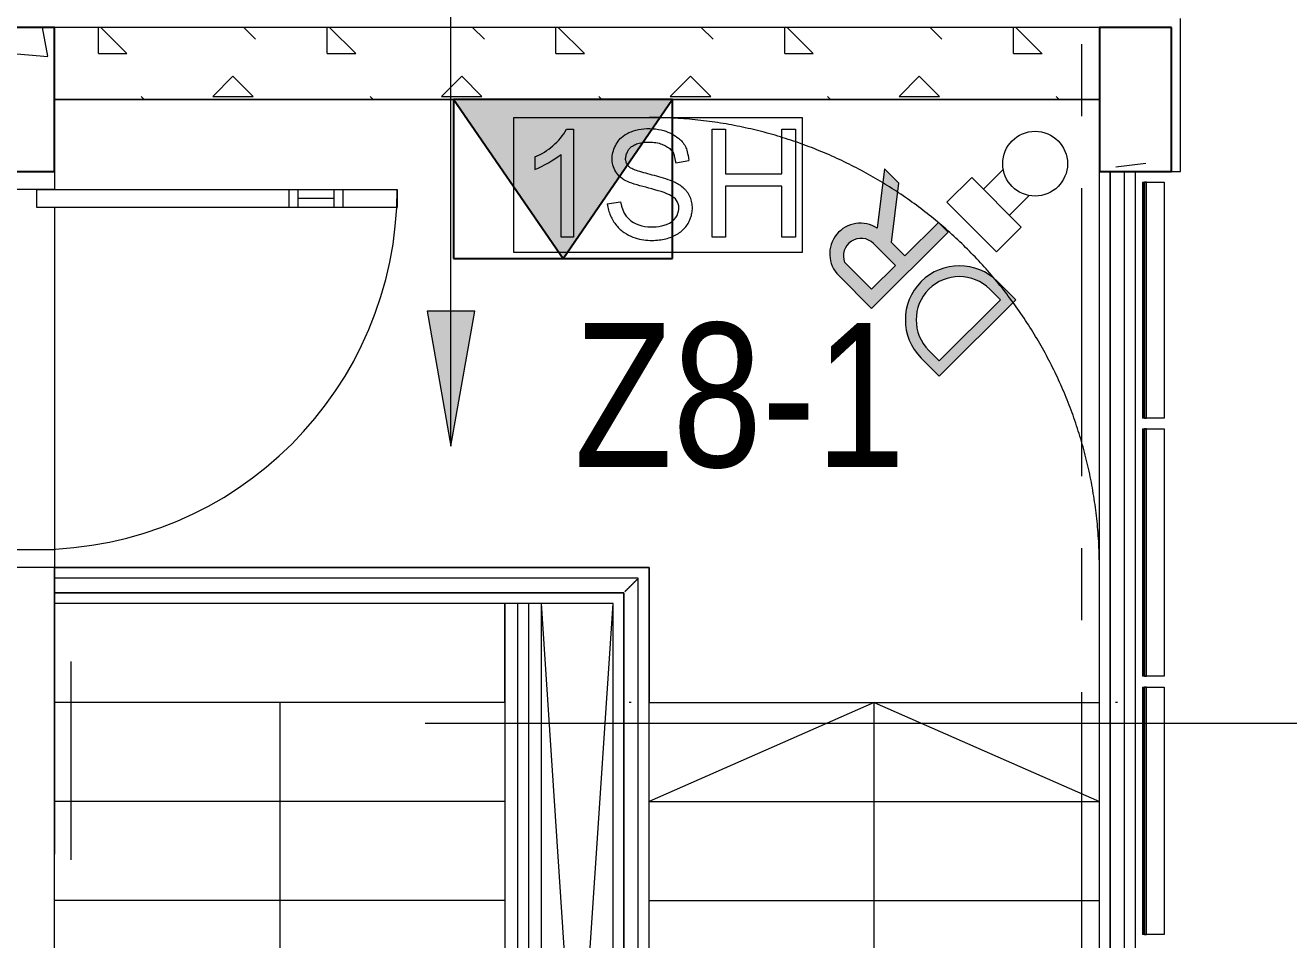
# Model space of a CAD drawing. Header units: millimetres. Extents: x 401980 to 1130603, y 21610 to 442280.
# Drawn here: x 931832 to 935340, y 163262 to 165802 of the extents above; entities that cross this region are included whole.
import ezdxf

# ---------------------------------------------------------------- set-up
doc = ezdxf.new("R2010")
doc.units = ezdxf.units.MM
doc.header["$LTSCALE"] = 100
for name, pattern in [('IDA - Grid Line', [14, 8, -2, 2, -2]), ('IDA - Hidden 2-1', [750, 500, -250]), ('IDA_Stair Clear', [675, 400, -137.5, 0, -137.5])]:
    doc.linetypes.add(name, pattern=pattern)
for name, color, linetype, lineweight in [('A-_ANOT----_D-1', 8, 'Continuous', 9), ('A-_CLADPANL_E', 8, 'Continuous', 9), ('A-_DETA----_ED-1', 8, 'Continuous', 9), ('A-_DETA----_ED-2', 8, 'IDA_Stair Clear', 9), ('A-_DETA----_ED-3', 8, 'IDA - Hidden 2-1', 9), ('A-_DOOR----_E-1', 8, 'Continuous', 9), ('A-_HANR----_E3', 8, 'Continuous', 9), ('A-_HANR----_E6', 8, 'Continuous', 9), ('A-_ROOMNAME_A', 8, 'Continuous', 9), ('A-_WALL----_E', 8, 'Continuous', 9), ('A-_WALL----_E-1', 8, 'Continuous', 18), ('A-_WALL----_H', 8, 'Continuous', 35), ('A-_WALL----_H-2', 8, 'Continuous', 9), ('A-_WALLPRTN_E', 8, 'Continuous', 9), ('A-_WALLPRTN_E-1', 8, 'Continuous', 18), ('S-_ANOTGRID_E-1', 8, 'IDA - Grid Line', 9), ('S-_COLN----_E-1', 8, 'Continuous', 9), ('S-_COLN----_E-2', 8, 'Continuous', 25), ('S-_STRC----_A', 8, 'Continuous', 9), ('S-_STRC----_E', 8, 'Continuous', 9)]:
    doc.layers.add(name, color=color, linetype=linetype, lineweight=lineweight)
for name, color, linetype in [('E-_PUBASPKR_E- (RESI)', 40, 'Continuous'), ('E-P-Iso-DB', 1, 'Continuous'), ('EVC_PA', 7, 'Continuous')]:
    doc.layers.add(name, color=color, linetype=linetype)
doc.styles.add('Arial_8', font='arial.ttf', dxfattribs={"height": 2})

# ---------------------------------------------------------------- blocks, each defined once
blk = doc.blocks.new('Archi 3')
at = {"layer": 'A-_ANOT----_D-1'}
blk.add_hatch(color=8, dxfattribs=at).paths.add_polyline_path([(933013.8, 164632.7), (933079.9, 165007.7), (932947.7, 165007.7)])
blk.add_hatch(color=8, dxfattribs=at).paths.add_polyline_path([(933013.8, 164632.7), (933079.9, 165007.7), (932947.7, 165007.7)])
at = {"layer": 'A-_DETA----_ED-1'}
h = blk.add_hatch(color=8, dxfattribs=at)
h.paths.add_polyline_path([(934581.7, 165039.4), (934531.4, 165089.7), (934500.3, 165113.5), (934464.2, 165128.5), (934425.3, 165133.6), (934386.5, 165128.5), (934350.3, 165113.5), (934319.3, 165089.7), (934294.1, 165055.2), (934280.5, 165022.4), (934275.3, 164983.6), (934280.5, 164944.8), (934295.4, 164908.6), (934319.3, 164877.5), (934369.5, 164827.3), (934489, 164946.8)])
h.paths.add_polyline_path([(934539.2, 165039.4), (934369.5, 164869.7), (934340.5, 164898.7), (934321.4, 164923.6), (934309.4, 164952.5), (934305.3, 164983.6), (934309.4, 165014.7), (934321.4, 165043.6), (934340.5, 165068.5), (934365.3, 165087.5), (934394.3, 165099.5), (934425.3, 165103.6), (934456.4, 165099.5), (934489, 165084.7), (934510.2, 165068.5)])
h.paths.add_polyline_path([(934393.9, 165227.2), (934367, 165254.1), (934274.2, 165161.3), (934237.3, 165198.2), (934257.6, 165363.5), (934217.8, 165403.2), (934197.5, 165237.9), (934178.9, 165247.2), (934158.5, 165251.6), (934137.7, 165251), (934117.7, 165245.4), (934099.6, 165235), (934084.5, 165220.6), (934073.5, 165203), (934067, 165183.2), (934065.5, 165162.4), (934069.1, 165141.9), (934077.5, 165122.9), (934090.3, 165106.5), (934181.7, 165015.1), (934221.9, 165055.2)])
h.paths.add_polyline_path([(934247.7, 165134.8), (934181.4, 165068.5), (934106.9, 165142.9), (934103.9, 165154.7), (934103.8, 165166.8), (934106.7, 165178.5), (934112.4, 165189.2), (934120.6, 165198.2), (934130.7, 165204.8), (934142.2, 165208.8), (934154.3, 165209.8), (934166.2, 165207.8), (934177.3, 165203), (934186.9, 165195.5)])
at = {"layer": 'A-_ANOT----_D-1', "color": 8}
for p, q in [((933013.8, 164632.7), (933013.8, 166507.3)), ((933013.8, 164632.7), (933013.8, 166507.3)), ((933079.9, 165007.7), (932947.7, 165007.7)), ((932947.7, 165007.7), (933013.8, 164632.7)), ((933079.9, 165007.7), (932947.7, 165007.7)), ((932947.7, 165007.7), (933013.8, 164632.7)), ((933013.8, 164632.7), (933079.9, 165007.7)), ((933013.8, 164632.7), (933079.9, 165007.7))]:
    blk.add_line(p, q, dxfattribs=at)
at = {"layer": 'A-_CLADPANL_E', "color": 8}
for p, q in [((934934, 165365.7), (934937, 165365.7)), ((934934, 165365.7), (934934, 164710.7)), ((934934, 165365.7), (934937, 165365.7)), ((934934, 165365.7), (934934, 164710.7)), ((934934, 165365.7), (934937, 165365.7)), ((934934, 165365.7), (934934, 164710.7)), ((934934, 165365.7), (934937, 165365.7)), ((934934, 165365.7), (934934, 164710.7)), ((934934, 165365.7), (934937, 165365.7)), ((934934, 165365.7), (934934, 164710.7)), ((934934, 165365.7), (934937, 165365.7)), ((934934, 165365.7), (934934, 164710.7)), ((934934, 165365.7), (934937, 165365.7)), ((934934, 165365.7), (934934, 164710.7)), ((934934, 165365.7), (934937, 165365.7)), ((934934, 165365.7), (934934, 164710.7)), ((934934, 165365.7), (934937, 165365.7)), ((934934, 165365.7), (934934, 164710.7)), ((934934, 165365.7), (934937, 165365.7)), ((934934, 165365.7), (934934, 164710.7)), ((934934, 165365.7), (934937, 165365.7)), ((934934, 165365.7), (934934, 164710.7)), ((934934, 165365.7), (934937, 165365.7)), ((934934, 165365.7), (934934, 164710.7)), ((934934, 165365.7), (934937, 165365.7)), ((934934, 165365.7), (934934, 164710.7)), ((934934, 165365.7), (934937, 165365.7)), ((934934, 165365.7), (934934, 164710.7)), ((934934, 165365.7), (934937, 165365.7)), ((934934, 165365.7), (934934, 164710.7)), ((934934, 165365.7), (934937, 165365.7)), ((934934, 165365.7), (934934, 164710.7)), ((934934, 165365.7), (934937, 165365.7)), ((934934, 165365.7), (934934, 164710.7)), ((934934, 165365.7), (934937, 165365.7)), ((934934, 165365.7), (934934, 164710.7)), ((934937, 165365.7), (934994, 165365.7)), ((934937, 165365.7), (934937, 164710.7)), ((934937, 165365.7), (934937, 164710.7)), ((934937, 165365.7), (934994, 165365.7)), ((934937, 165365.7), (934937, 164710.7)), ((934937, 165365.7), (934937, 164710.7)), ((934937, 165365.7), (934994, 165365.7)), ((934937, 165365.7), (934937, 164710.7)), ((934937, 165365.7), (934937, 164710.7)), ((934937, 165365.7), (934994, 165365.7)), ((934937, 165365.7), (934937, 164710.7)), ((934937, 165365.7), (934937, 164710.7)), ((934937, 165365.7), (934994, 165365.7)), ((934937, 165365.7), (934937, 164710.7)), ((934937, 165365.7), (934937, 164710.7)), ((934937, 165365.7), (934994, 165365.7)), ((934937, 165365.7), (934937, 164710.7)), ((934937, 165365.7), (934937, 164710.7)), ((934937, 165365.7), (934994, 165365.7)), ((934937, 165365.7), (934937, 164710.7)), ((934937, 165365.7), (934937, 164710.7)), ((934937, 165365.7), (934994, 165365.7)), ((934937, 165365.7), (934937, 164710.7)), ((934937, 165365.7), (934937, 164710.7)), ((934937, 165365.7), (934994, 165365.7)), ((934937, 165365.7), (934937, 164710.7)), ((934937, 165365.7), (934937, 164710.7)), ((934937, 165365.7), (934994, 165365.7)), ((934937, 165365.7), (934937, 164710.7)), ((934937, 165365.7), (934937, 164710.7)), ((934937, 165365.7), (934994, 165365.7)), ((934937, 165365.7), (934937, 164710.7)), ((934937, 165365.7), (934937, 164710.7)), ((934937, 165365.7), (934994, 165365.7)), ((934937, 165365.7), (934937, 164710.7)), ((934937, 165365.7), (934937, 164710.7)), ((934937, 165365.7), (934994, 165365.7)), ((934937, 165365.7), (934937, 164710.7)), ((934937, 165365.7), (934937, 164710.7)), ((934937, 165365.7), (934994, 165365.7)), ((934937, 165365.7), (934937, 164710.7)), ((934937, 165365.7), (934937, 164710.7)), ((934937, 165365.7), (934994, 165365.7)), ((934937, 165365.7), (934937, 164710.7)), ((934937, 165365.7), (934937, 164710.7)), ((934937, 165365.7), (934994, 165365.7)), ((934937, 165365.7), (934937, 164710.7)), ((934937, 165365.7), (934937, 164710.7)), ((934937, 165365.7), (934994, 165365.7)), ((934937, 165365.7), (934937, 164710.7)), ((934937, 165365.7), (934937, 164710.7)), ((934937, 165365.7), (934994, 165365.7)), ((934937, 165365.7), (934937, 164710.7)), ((934937, 165365.7), (934937, 164710.7)), ((934945.1, 165365.7), (934938.7, 165365.7)), ((934938.7, 165365.7), (934938.7, 164710.7)), ((934945.1, 164710.7), (934945.1, 165365.7)), ((934945.1, 165365.7), (934994, 165365.7)), ((934994, 165365.7), (934994, 164710.7)), ((934994, 165365.7), (934994, 164710.7)), ((934994, 165365.7), (934994, 164710.7)), ((934994, 165365.7), (934994, 164710.7)), ((934994, 165365.7), (934994, 164710.7)), ((934994, 165365.7), (934994, 164710.7)), ((934994, 165365.7), (934994, 164710.7)), ((934994, 165365.7), (934994, 164710.7)), ((934994, 165365.7), (934994, 164710.7)), ((934994, 165365.7), (934994, 164710.7)), ((934994, 165365.7), (934994, 164710.7)), ((934994, 165365.7), (934994, 164710.7)), ((934994, 165365.7), (934994, 164710.7)), ((934994, 165365.7), (934994, 164710.7)), ((934994, 165365.7), (934994, 164710.7)), ((934994, 165365.7), (934994, 164710.7)), ((934994, 165365.7), (934994, 164710.7)), ((934994, 165365.7), (934994, 164710.7)), ((934994, 165365.7), (934994, 164710.7)), ((934937, 164710.7), (934934, 164710.7)), ((934937, 164710.7), (934934, 164710.7)), ((934937, 164710.7), (934934, 164710.7)), ((934937, 164710.7), (934934, 164710.7)), ((934937, 164710.7), (934934, 164710.7)), ((934937, 164710.7), (934934, 164710.7)), ((934937, 164710.7), (934934, 164710.7)), ((934937, 164710.7), (934934, 164710.7)), ((934937, 164710.7), (934934, 164710.7)), ((934937, 164710.7), (934934, 164710.7)), ((934937, 164710.7), (934934, 164710.7)), ((934937, 164710.7), (934934, 164710.7)), ((934937, 164710.7), (934934, 164710.7)), ((934937, 164710.7), (934934, 164710.7)), ((934937, 164710.7), (934934, 164710.7)), ((934937, 164710.7), (934934, 164710.7)), ((934937, 164710.7), (934934, 164710.7)), ((934937, 164710.7), (934934, 164710.7)), ((934994, 164710.7), (934937, 164710.7)), ((934994, 164710.7), (934937, 164710.7)), ((934994, 164710.7), (934937, 164710.7)), ((934994, 164710.7), (934937, 164710.7)), ((934994, 164710.7), (934937, 164710.7)), ((934994, 164710.7), (934937, 164710.7)), ((934994, 164710.7), (934937, 164710.7)), ((934994, 164710.7), (934937, 164710.7)), ((934994, 164710.7), (934937, 164710.7)), ((934994, 164710.7), (934937, 164710.7)), ((934994, 164710.7), (934937, 164710.7)), ((934994, 164710.7), (934937, 164710.7)), ((934994, 164710.7), (934937, 164710.7)), ((934994, 164710.7), (934937, 164710.7)), ((934994, 164710.7), (934937, 164710.7)), ((934994, 164710.7), (934937, 164710.7)), ((934994, 164710.7), (934937, 164710.7)), ((934994, 164710.7), (934937, 164710.7)), ((934938.7, 164710.7), (934945.1, 164710.7)), ((934994, 164710.7), (934945.1, 164710.7)), ((934934, 164680.7), (934937, 164680.7)), ((934934, 164680.7), (934934, 163993.7)), ((934934, 164680.7), (934937, 164680.7)), ((934934, 164680.7), (934934, 163993.7)), ((934934, 164680.7), (934937, 164680.7)), ((934934, 164680.7), (934934, 163993.7)), ((934934, 164680.7), (934937, 164680.7)), ((934934, 164680.7), (934934, 163993.7)), ((934934, 164680.7), (934937, 164680.7)), ((934934, 164680.7), (934934, 163993.7)), ((934934, 164680.7), (934937, 164680.7)), ((934934, 164680.7), (934934, 163993.7)), ((934934, 164680.7), (934937, 164680.7)), ((934934, 164680.7), (934934, 163993.7)), ((934934, 164680.7), (934937, 164680.7)), ((934934, 164680.7), (934934, 163993.7)), ((934934, 164680.7), (934937, 164680.7)), ((934934, 164680.7), (934934, 163993.7)), ((934934, 164680.7), (934937, 164680.7)), ((934934, 164680.7), (934934, 163993.7)), ((934934, 164680.7), (934937, 164680.7)), ((934934, 164680.7), (934934, 163993.7)), ((934934, 164680.7), (934937, 164680.7)), ((934934, 164680.7), (934934, 163993.7)), ((934934, 164680.7), (934937, 164680.7)), ((934934, 164680.7), (934934, 163993.7)), ((934934, 164680.7), (934937, 164680.7)), ((934934, 164680.7), (934934, 163993.7)), ((934934, 164680.7), (934937, 164680.7)), ((934934, 164680.7), (934934, 163993.7)), ((934934, 164680.7), (934937, 164680.7)), ((934934, 164680.7), (934934, 163993.7)), ((934934, 164680.7), (934937, 164680.7)), ((934934, 164680.7), (934934, 163993.7)), ((934934, 164680.7), (934937, 164680.7)), ((934934, 164680.7), (934934, 163993.7)), ((934937, 164680.7), (934994, 164680.7)), ((934937, 164680.7), (934937, 163993.7)), ((934937, 164680.7), (934937, 163993.7)), ((934937, 164680.7), (934994, 164680.7)), ((934937, 164680.7), (934937, 163993.7)), ((934937, 164680.7), (934937, 163993.7)), ((934937, 164680.7), (934994, 164680.7)), ((934937, 164680.7), (934937, 163993.7)), ((934937, 164680.7), (934937, 163993.7)), ((934937, 164680.7), (934994, 164680.7)), ((934937, 164680.7), (934937, 163993.7)), ((934937, 164680.7), (934937, 163993.7)), ((934937, 164680.7), (934994, 164680.7)), ((934937, 164680.7), (934937, 163993.7)), ((934937, 164680.7), (934937, 163993.7)), ((934937, 164680.7), (934994, 164680.7)), ((934937, 164680.7), (934937, 163993.7)), ((934937, 164680.7), (934937, 163993.7)), ((934937, 164680.7), (934994, 164680.7)), ((934937, 164680.7), (934937, 163993.7)), ((934937, 164680.7), (934937, 163993.7)), ((934937, 164680.7), (934994, 164680.7)), ((934937, 164680.7), (934937, 163993.7)), ((934937, 164680.7), (934937, 163993.7)), ((934937, 164680.7), (934994, 164680.7)), ((934937, 164680.7), (934937, 163993.7)), ((934937, 164680.7), (934937, 163993.7)), ((934937, 164680.7), (934994, 164680.7)), ((934937, 164680.7), (934937, 163993.7)), ((934937, 164680.7), (934937, 163993.7)), ((934937, 164680.7), (934994, 164680.7)), ((934937, 164680.7), (934937, 163993.7)), ((934937, 164680.7), (934937, 163993.7)), ((934937, 164680.7), (934994, 164680.7)), ((934937, 164680.7), (934937, 163993.7)), ((934937, 164680.7), (934937, 163993.7)), ((934937, 164680.7), (934994, 164680.7)), ((934937, 164680.7), (934937, 163993.7)), ((934937, 164680.7), (934937, 163993.7)), ((934937, 164680.7), (934994, 164680.7)), ((934937, 164680.7), (934937, 163993.7)), ((934937, 164680.7), (934937, 163993.7)), ((934937, 164680.7), (934994, 164680.7)), ((934937, 164680.7), (934937, 163993.7)), ((934937, 164680.7), (934937, 163993.7)), ((934937, 164680.7), (934994, 164680.7)), ((934937, 164680.7), (934937, 163993.7)), ((934937, 164680.7), (934937, 163993.7)), ((934937, 164680.7), (934994, 164680.7)), ((934937, 164680.7), (934937, 163993.7)), ((934937, 164680.7), (934937, 163993.7)), ((934937, 164680.7), (934994, 164680.7)), ((934937, 164680.7), (934937, 163993.7)), ((934937, 164680.7), (934937, 163993.7)), ((934945.1, 164680.7), (934938.7, 164680.7)), ((934938.7, 164680.7), (934938.7, 163993.7)), ((934945.1, 163993.7), (934945.1, 164680.7)), ((934945.1, 164680.7), (934994, 164680.7)), ((934994, 164680.7), (934994, 163993.7)), ((934994, 164680.7), (934994, 163993.7)), ((934994, 164680.7), (934994, 163993.7)), ((934994, 164680.7), (934994, 163993.7)), ((934994, 164680.7), (934994, 163993.7)), ((934994, 164680.7), (934994, 163993.7)), ((934994, 164680.7), (934994, 163993.7)), ((934994, 164680.7), (934994, 163993.7)), ((934994, 164680.7), (934994, 163993.7)), ((934994, 164680.7), (934994, 163993.7)), ((934994, 164680.7), (934994, 163993.7)), ((934994, 164680.7), (934994, 163993.7)), ((934994, 164680.7), (934994, 163993.7)), ((934994, 164680.7), (934994, 163993.7)), ((934994, 164680.7), (934994, 163993.7)), ((934994, 164680.7), (934994, 163993.7)), ((934994, 164680.7), (934994, 163993.7)), ((934994, 164680.7), (934994, 163993.7)), ((934994, 164680.7), (934994, 163993.7)), ((934937, 163993.7), (934934, 163993.7)), ((934937, 163993.7), (934934, 163993.7)), ((934937, 163993.7), (934934, 163993.7)), ((934937, 163993.7), (934934, 163993.7)), ((934937, 163993.7), (934934, 163993.7)), ((934937, 163993.7), (934934, 163993.7)), ((934937, 163993.7), (934934, 163993.7)), ((934937, 163993.7), (934934, 163993.7)), ((934937, 163993.7), (934934, 163993.7)), ((934937, 163993.7), (934934, 163993.7)), ((934937, 163993.7), (934934, 163993.7)), ((934937, 163993.7), (934934, 163993.7)), ((934937, 163993.7), (934934, 163993.7)), ((934937, 163993.7), (934934, 163993.7)), ((934937, 163993.7), (934934, 163993.7)), ((934937, 163993.7), (934934, 163993.7)), ((934937, 163993.7), (934934, 163993.7)), ((934937, 163993.7), (934934, 163993.7)), ((934994, 163993.7), (934937, 163993.7)), ((934994, 163993.7), (934937, 163993.7)), ((934994, 163993.7), (934937, 163993.7)), ((934994, 163993.7), (934937, 163993.7)), ((934994, 163993.7), (934937, 163993.7)), ((934994, 163993.7), (934937, 163993.7)), ((934994, 163993.7), (934937, 163993.7)), ((934994, 163993.7), (934937, 163993.7)), ((934994, 163993.7), (934937, 163993.7)), ((934994, 163993.7), (934937, 163993.7)), ((934994, 163993.7), (934937, 163993.7)), ((934994, 163993.7), (934937, 163993.7)), ((934994, 163993.7), (934937, 163993.7)), ((934994, 163993.7), (934937, 163993.7)), ((934994, 163993.7), (934937, 163993.7)), ((934994, 163993.7), (934937, 163993.7)), ((934994, 163993.7), (934937, 163993.7)), ((934994, 163993.7), (934937, 163993.7)), ((934938.7, 163993.7), (934945.1, 163993.7)), ((934994, 163993.7), (934945.1, 163993.7)), ((934934, 163963.7), (934937, 163963.7)), ((934934, 163963.7), (934934, 163276.7)), ((934934, 163963.7), (934937, 163963.7)), ((934934, 163963.7), (934934, 163276.7)), ((934934, 163963.7), (934937, 163963.7)), ((934934, 163963.7), (934934, 163276.7)), ((934934, 163963.7), (934937, 163963.7)), ((934934, 163963.7), (934934, 163276.7)), ((934934, 163963.7), (934937, 163963.7)), ((934934, 163963.7), (934934, 163276.7)), ((934934, 163963.7), (934937, 163963.7)), ((934934, 163963.7), (934934, 163276.7)), ((934934, 163963.7), (934937, 163963.7)), ((934934, 163963.7), (934934, 163276.7)), ((934934, 163963.7), (934937, 163963.7)), ((934934, 163963.7), (934934, 163276.7)), ((934934, 163963.7), (934937, 163963.7)), ((934934, 163963.7), (934934, 163276.7)), ((934934, 163963.7), (934937, 163963.7)), ((934934, 163963.7), (934934, 163276.7)), ((934934, 163963.7), (934937, 163963.7)), ((934934, 163963.7), (934934, 163276.7)), ((934934, 163963.7), (934937, 163963.7)), ((934934, 163963.7), (934934, 163276.7)), ((934934, 163963.7), (934937, 163963.7)), ((934934, 163963.7), (934934, 163276.7)), ((934934, 163963.7), (934937, 163963.7)), ((934934, 163963.7), (934934, 163276.7)), ((934934, 163963.7), (934937, 163963.7)), ((934934, 163963.7), (934934, 163276.7)), ((934934, 163963.7), (934937, 163963.7)), ((934934, 163963.7), (934934, 163276.7)), ((934934, 163963.7), (934937, 163963.7)), ((934934, 163963.7), (934934, 163276.7)), ((934934, 163963.7), (934937, 163963.7)), ((934934, 163963.7), (934934, 163276.7)), ((934937, 163963.7), (934994, 163963.7)), ((934937, 163963.7), (934937, 163276.7)), ((934937, 163963.7), (934937, 163276.7)), ((934937, 163963.7), (934994, 163963.7)), ((934937, 163963.7), (934937, 163276.7)), ((934937, 163963.7), (934937, 163276.7)), ((934937, 163963.7), (934994, 163963.7)), ((934937, 163963.7), (934937, 163276.7)), ((934937, 163963.7), (934937, 163276.7)), ((934937, 163963.7), (934994, 163963.7)), ((934937, 163963.7), (934937, 163276.7)), ((934937, 163963.7), (934937, 163276.7)), ((934937, 163963.7), (934994, 163963.7)), ((934937, 163963.7), (934937, 163276.7)), ((934937, 163963.7), (934937, 163276.7)), ((934937, 163963.7), (934994, 163963.7)), ((934937, 163963.7), (934937, 163276.7)), ((934937, 163963.7), (934937, 163276.7)), ((934937, 163963.7), (934994, 163963.7)), ((934937, 163963.7), (934937, 163276.7)), ((934937, 163963.7), (934937, 163276.7)), ((934937, 163963.7), (934994, 163963.7)), ((934937, 163963.7), (934937, 163276.7)), ((934937, 163963.7), (934937, 163276.7)), ((934937, 163963.7), (934994, 163963.7)), ((934937, 163963.7), (934937, 163276.7)), ((934937, 163963.7), (934937, 163276.7)), ((934937, 163963.7), (934994, 163963.7)), ((934937, 163963.7), (934937, 163276.7)), ((934937, 163963.7), (934937, 163276.7)), ((934937, 163963.7), (934994, 163963.7)), ((934937, 163963.7), (934937, 163276.7)), ((934937, 163963.7), (934937, 163276.7)), ((934937, 163963.7), (934994, 163963.7)), ((934937, 163963.7), (934937, 163276.7)), ((934937, 163963.7), (934937, 163276.7)), ((934937, 163963.7), (934994, 163963.7)), ((934937, 163963.7), (934937, 163276.7)), ((934937, 163963.7), (934937, 163276.7)), ((934937, 163963.7), (934994, 163963.7)), ((934937, 163963.7), (934937, 163276.7)), ((934937, 163963.7), (934937, 163276.7)), ((934937, 163963.7), (934994, 163963.7)), ((934937, 163963.7), (934937, 163276.7)), ((934937, 163963.7), (934937, 163276.7)), ((934937, 163963.7), (934994, 163963.7)), ((934937, 163963.7), (934937, 163276.7)), ((934937, 163963.7), (934937, 163276.7)), ((934937, 163963.7), (934994, 163963.7)), ((934937, 163963.7), (934937, 163276.7)), ((934937, 163963.7), (934937, 163276.7)), ((934937, 163963.7), (934994, 163963.7)), ((934937, 163963.7), (934937, 163276.7)), ((934937, 163963.7), (934937, 163276.7)), ((934945.1, 163963.7), (934938.7, 163963.7)), ((934938.7, 163963.7), (934938.7, 163276.7)), ((934945.1, 163276.7), (934945.1, 163963.7)), ((934945.1, 163963.7), (934994, 163963.7)), ((934994, 163963.7), (934994, 163276.7)), ((934994, 163963.7), (934994, 163276.7)), ((934994, 163963.7), (934994, 163276.7)), ((934994, 163963.7), (934994, 163276.7)), ((934994, 163963.7), (934994, 163276.7)), ((934994, 163963.7), (934994, 163276.7)), ((934994, 163963.7), (934994, 163276.7)), ((934994, 163963.7), (934994, 163276.7)), ((934994, 163963.7), (934994, 163276.7)), ((934994, 163963.7), (934994, 163276.7)), ((934994, 163963.7), (934994, 163276.7)), ((934994, 163963.7), (934994, 163276.7)), ((934994, 163963.7), (934994, 163276.7)), ((934994, 163963.7), (934994, 163276.7)), ((934994, 163963.7), (934994, 163276.7)), ((934994, 163963.7), (934994, 163276.7)), ((934994, 163963.7), (934994, 163276.7)), ((934994, 163963.7), (934994, 163276.7)), ((934994, 163963.7), (934994, 163276.7)), ((934937, 163276.7), (934934, 163276.7)), ((934937, 163276.7), (934934, 163276.7)), ((934937, 163276.7), (934934, 163276.7)), ((934937, 163276.7), (934934, 163276.7)), ((934937, 163276.7), (934934, 163276.7)), ((934937, 163276.7), (934934, 163276.7)), ((934937, 163276.7), (934934, 163276.7)), ((934937, 163276.7), (934934, 163276.7)), ((934937, 163276.7), (934934, 163276.7)), ((934937, 163276.7), (934934, 163276.7)), ((934937, 163276.7), (934934, 163276.7)), ((934937, 163276.7), (934934, 163276.7)), ((934937, 163276.7), (934934, 163276.7)), ((934937, 163276.7), (934934, 163276.7)), ((934937, 163276.7), (934934, 163276.7)), ((934937, 163276.7), (934934, 163276.7)), ((934937, 163276.7), (934934, 163276.7)), ((934937, 163276.7), (934934, 163276.7)), ((934994, 163276.7), (934937, 163276.7)), ((934994, 163276.7), (934937, 163276.7)), ((934994, 163276.7), (934937, 163276.7)), ((934994, 163276.7), (934937, 163276.7)), ((934994, 163276.7), (934937, 163276.7)), ((934994, 163276.7), (934937, 163276.7)), ((934994, 163276.7), (934937, 163276.7)), ((934994, 163276.7), (934937, 163276.7)), ((934994, 163276.7), (934937, 163276.7)), ((934994, 163276.7), (934937, 163276.7)), ((934994, 163276.7), (934937, 163276.7)), ((934994, 163276.7), (934937, 163276.7)), ((934994, 163276.7), (934937, 163276.7)), ((934994, 163276.7), (934937, 163276.7)), ((934994, 163276.7), (934937, 163276.7)), ((934994, 163276.7), (934937, 163276.7)), ((934994, 163276.7), (934937, 163276.7)), ((934994, 163276.7), (934937, 163276.7)), ((934938.7, 163276.7), (934945.1, 163276.7)), ((934994, 163276.7), (934945.1, 163276.7))]:
    blk.add_line(p, q, dxfattribs=at)
at = {"layer": 'A-_DETA----_ED-1', "color": 8}
for p, q in [((933189, 165170.7), (933189, 165545.7)), ((933189, 165545.7), (933989, 165545.7)), ((933989, 165545.7), (933989, 165170.7)), ((933335, 165513.2), (933354.5, 165513.2)), ((933354.5, 165513.2), (933354.5, 165213.2)), ((933739, 165213.2), (933739, 165513.2)), ((933739, 165513.2), (933776.5, 165513.2)), ((933776.5, 165513.2), (933776.5, 165389.5)), ((933932.8, 165389.5), (933932.8, 165513.2)), ((933932.8, 165513.2), (933970.3, 165513.2)), ((933970.3, 165513.2), (933970.3, 165213.2)), ((933246.6, 165436.1), (933246.6, 165400.7)), ((933319.9, 165213.2), (933319.9, 165443)), ((933637.8, 165420), (933674.8, 165426.5)), ((934217.8, 165403.2), (934197.5, 165237.9)), ((934257.6, 165363.5), (934217.8, 165403.2)), ((934547, 165400.9), (934492.3, 165346.1)), ((933776.5, 165389.5), (933932.8, 165389.5)), ((934237.3, 165198.2), (934257.6, 165363.5)), ((934390.6, 165310), (934459.5, 165378.9)), ((934459.5, 165378.9), (934597.2, 165241.2)), ((933776.5, 165354.7), (933776.5, 165213.2)), ((933932.8, 165354.7), (933776.5, 165354.7)), ((933932.8, 165213.2), (933932.8, 165354.7)), ((934619.2, 165328.7), (934564.5, 165274)), ((933447.7, 165305.6), (933484.7, 165311.5)), ((934528.3, 165172.3), (934390.6, 165310)), ((934367, 165254.1), (934274.2, 165161.3)), ((934393.9, 165227.2), (934367, 165254.1)), ((934181.7, 165015.1), (934393.9, 165227.2)), ((934528.3, 165172.3), (934597.2, 165241.2)), ((933354.5, 165213.2), (933319.9, 165213.2)), ((933776.5, 165213.2), (933739, 165213.2)), ((933970.3, 165213.2), (933932.8, 165213.2)), ((934186.9, 165195.5), (934247.7, 165134.8)), ((934274.2, 165161.3), (934237.3, 165198.2)), ((933989, 165170.7), (933189, 165170.7)), ((934181.4, 165068.5), (934106.9, 165142.9)), ((934247.7, 165134.8), (934181.4, 165068.5)), ((934090.3, 165106.5), (934181.7, 165015.1)), ((934581.7, 165039.4), (934531.4, 165089.7)), ((934510.2, 165068.5), (934539.2, 165039.4)), ((934539.2, 165039.4), (934369.5, 164869.7)), ((934369.5, 164827.3), (934581.7, 165039.4)), ((934319.3, 164877.5), (934369.5, 164827.3)), ((934369.5, 164869.7), (934340.5, 164898.7))]:
    blk.add_line(p, q, dxfattribs=at)
blk.add_circle((934635.5, 165417.2), 90, dxfattribs=at)
for centre, radius, start, end in [((933179.8, 165601.8), 178.7, 291.9432, 330.2806), ((933093.4, 165750.7), 382, 293.6395, 306.3605), ((934150.6, 165166.8), 85.2, 56.6067, 225), ((934152.3, 165161), 48.9, 45, 201.6586), ((934425.3, 164983.6), 150, 45, 225), ((934425.3, 164983.6), 120, 45, 225)]:
    blk.add_arc(centre, radius, start, end, dxfattribs=at)
for points, knots in [([(933484.7, 165311.5), (933495.3, 165244.4), (933608.8, 165231.8), (933649.9, 165274.9), (933646.5, 165324), (933582.5, 165345.3), (933513.5, 165361.6), (933476.8, 165380.5), (933457.2, 165423.2), (933466.7, 165464.9), (933489.4, 165497.3), (933539.6, 165518.1), (933605.5, 165513.2), (933643.6, 165491.3), (933665, 165469.9), (933671.2, 165446.6), (933674.8, 165426.5)], [0, 0, 0, 0, 0.0704694, 0.1354965, 0.1868985, 0.2416058, 0.294004, 0.3404298, 0.3786303, 0.4163415, 0.4561877, 0.5028762, 0.5508129, 0.5917383, 0.6203888, 0.6421989, 0.6421989, 0.6421989, 0.6421989]), ([(933447.7, 165305.6), (933449.5, 165293.8), (933455.7, 165271.9), (933472.5, 165244.6), (933494.7, 165224.6), (933527.3, 165208.2), (933559.5, 165203.5), (933587.6, 165204.6), (933606.2, 165207.5), (933623.2, 165212.1), (933638.6, 165218.9), (933652.3, 165227.9), (933663.8, 165238.9), (933672.6, 165251.2), (933678.6, 165264.1), (933682.4, 165276.6), (933684.5, 165290.4), (933684, 165305.1), (933680.3, 165320.4), (933674.1, 165332.8), (933667.4, 165341.8), (933659.5, 165350), (933649.1, 165357.9), (933632.2, 165367.2), (933610.7, 165375.2), (933585, 165382.5), (933560.2, 165389), (933537.8, 165395.2), (933523.2, 165400.2), (933515.5, 165403.6), (933511.5, 165406), (933509.2, 165407.8), (933507.6, 165409.4), (933506, 165411.1), (933503.9, 165414), (933501.5, 165418.4), (933499.8, 165423.1), (933499.1, 165426.7), (933498.9, 165429.2), (933498.9, 165431.4), (933499.1, 165433.7), (933499.5, 165437.1), (933500.6, 165441.6), (933502.7, 165447.4), (933505.1, 165452.6), (933507.6, 165456.6), (933510.3, 165460.1), (933513.5, 165463.2), (933517.6, 165466.2), (933522.9, 165469.3), (933529.3, 165472.1), (933539, 165475.2), (933553.2, 165477.6), (933573.4, 165477.4), (933592.4, 165474.2), (933604.1, 165469.7), (933612.6, 165465.2), (933618.4, 165461.4), (933624.3, 165456.8), (933627.1, 165454.1), (933628.6, 165452.3), (933629.6, 165451), (933630.5, 165449.4), (933631.4, 165447.4), (933632.6, 165444.4), (933634.5, 165437.4), (933636.4, 165428.2), (933637.8, 165420)], [0, 0, 0, 0, 0.0094441, 0.0188882, 0.0283323, 0.0377764, 0.0566646, 0.0661087, 0.0755528, 0.0849969, 0.094441, 0.1038851, 0.1133292, 0.1227733, 0.1322174, 0.1416615, 0.1511056, 0.1605497, 0.1699938, 0.1794379, 0.18416, 0.188882, 0.1983261, 0.2077702, 0.2266584, 0.2455466, 0.2644348, 0.283323, 0.3022112, 0.3116553, 0.3210994, 0.3305435, 0.3352656, 0.3399876, 0.3494317, 0.3588758, 0.3683199, 0.3777641, 0.3824861, 0.3872082, 0.3919302, 0.3966523, 0.4060964, 0.4155405, 0.4249846, 0.4344287, 0.4438728, 0.4533169, 0.462761, 0.4722051, 0.4816492, 0.4910933, 0.5099815, 0.5288697, 0.5477579, 0.5666461, 0.5760902, 0.5855343, 0.5949784, 0.6044225, 0.6091445, 0.6138666, 0.6185886, 0.6233107, 0.6280327, 0.6327548, 0.6421989, 0.6421989, 0.6421989, 0.6421989])]:
    blk.add_open_spline(points, degree=3, knots=knots, dxfattribs=at)
at = {"layer": 'A-_DETA----_ED-2', "color": 8}
blk.add_arc((933564, 164295.7), 1250, 0, 90, dxfattribs=at)
at = {"layer": 'A-_DETA----_ED-3', "color": 8}
for p, q in [((933264, 164195.7), (933464, 161170.5)), ((933264, 161170.5), (933464, 164195.7))]:
    blk.add_line(p, q, dxfattribs=at)
at = {"layer": 'A-_DOOR----_E-1', "color": 8}
for p, q in [((931714, 165395.7), (931914, 165395.7)), ((931914, 165395.7), (931914, 165345.7)), ((931914, 165345.7), (931714, 165345.7)), ((931864.8, 165295.7), (931864.8, 165345.7)), ((931864.8, 165345.7), (932864.8, 165345.7)), ((932564.8, 165295.7), (932564.8, 165345.7)), ((932589.8, 165295.7), (932589.8, 165345.7)), ((932689.8, 165295.7), (932689.8, 165345.7)), ((932714.8, 165295.7), (932714.8, 165345.7)), ((932864.8, 165345.7), (932864.8, 165295.7)), ((932864.8, 165295.7), (931864.8, 165295.7)), ((932689.8, 165320.7), (932589.8, 165320.7)), ((931714, 164345.7), (931914, 164345.7)), ((931914, 164345.7), (931914, 164295.7)), ((931914, 164295.7), (931714, 164295.7))]:
    blk.add_line(p, q, dxfattribs=at)
blk.add_arc((931864.8, 165345.7), 1000, 270, 0, dxfattribs=at)
at = {"layer": 'A-_HANR----_E3', "color": 8}
for p, q in [((934814, 163920.7), (934814, 165395.7)), ((934815, 165395.7), (934914, 165395.7)), ((934849, 165395.7), (934879, 165395.7)), ((934849, 165395.7), (934879, 165395.7)), ((934914, 163920.7), (934914, 165395.7)), ((931914, 164195.7), (931914, 164295.7)), ((933564, 164295.7), (931914, 164295.7)), ((933564, 164295.7), (933164, 164295.7)), ((933564, 163920.7), (933564, 164295.7)), ((933564, 163920.7), (933564, 164295.7)), ((931914, 164230.7), (931914, 164260.7)), ((931914, 164230.7), (931914, 164260.7)), ((933464, 164195.7), (931914, 164195.7)), ((933164, 164195.7), (933164, 161445.7)), ((933199, 164195.7), (933199, 161445.7)), ((933199, 164195.7), (933199, 161445.7)), ((933229, 164195.7), (933229, 161445.7)), ((933229, 164195.7), (933229, 161445.7)), ((933264, 164195.7), (933264, 161445.7)), ((933461.4, 164195.7), (933264, 164195.7)), ((933464, 163920.7), (933464, 164195.7)), ((933464, 163920.7), (933464, 164195.7)), ((933464, 161445.7), (933464, 163920.7)), ((933464, 161445.7), (933464, 163920.7)), ((933564, 161445.7), (933564, 163920.7)), ((933564, 161445.7), (933564, 163920.7)), ((934814, 161445.7), (934814, 163920.7)), ((934914, 161445.7), (934914, 163920.7))]:
    blk.add_line(p, q, dxfattribs=at)
at = {"layer": 'A-_HANR----_E6', "color": 8}
for p, q in [((934844, 165395.7), (934844, 163926.5)), ((934844, 165395.7), (934884, 165395.7)), ((934844, 163920.7), (934844, 165395.7)), ((934881.3, 165395.7), (934846.7, 165395.7)), ((934846.7, 165395.7), (934881.3, 165395.7)), ((934884, 163926.5), (934884, 165395.7)), ((934884, 163920.7), (934884, 165395.7)), ((933534, 164265.7), (931914, 164265.7)), ((931914, 164225.7), (931914, 164265.7)), ((933534, 164265.7), (931914, 164265.7)), ((931914, 164263), (931914, 164228.4)), ((931914, 164228.4), (931914, 164263)), ((933534, 163926.5), (933534, 164265.7)), ((933534, 163920.7), (933534, 164265.7)), ((931914, 164225.7), (933494, 164225.7)), ((933494, 164225.7), (931914, 164225.7)), ((933494, 164225.7), (933494, 163926.5)), ((933494, 163920.7), (933494, 164225.7)), ((933494, 163926.5), (933494, 162111.5)), ((933494, 162074.2), (933494, 163920.7)), ((933534, 162111.5), (933534, 163926.5)), ((933534, 162074.2), (933534, 163920.7)), ((934844, 163926.5), (934844, 162111.5)), ((934844, 162074.2), (934844, 163920.7)), ((934884, 162111.5), (934884, 163926.5)), ((934884, 162074.2), (934884, 163920.7))]:
    blk.add_line(p, q, dxfattribs=at)
for points in [[(933531.3, 164263), (933530.9, 164262.6), (933530.1, 164261.8), (933529, 164260.7), (933527.8, 164259.5), (933526.2, 164257.9), (933524.4, 164256.1), (933522.8, 164254.5), (933521.6, 164253.3), (933520.4, 164252.1), (933519.2, 164250.9), (933517.9, 164249.6), (933516.6, 164248.3), (933515.3, 164247), (933514, 164245.7), (933512.7, 164244.4), (933511.4, 164243.1), (933510.1, 164241.8), (933508.8, 164240.5), (933507.6, 164239.3), (933506.3, 164238), (933505.1, 164236.8), (933504, 164235.7), (933502.9, 164234.6), (933501.4, 164233.1), (933500.1, 164231.8), (933498.9, 164230.6), (933497.8, 164229.5), (933497.1, 164228.8), (933496.7, 164228.4)], [(933496.7, 164228.4), (933497.1, 164228.8), (933497.8, 164229.5), (933498.9, 164230.6), (933500.1, 164231.8), (933501.8, 164233.5), (933503.6, 164235.3), (933505.1, 164236.8), (933506.3, 164238), (933507.6, 164239.3), (933508.8, 164240.5), (933510.1, 164241.8), (933511.4, 164243.1), (933512.7, 164244.4), (933514, 164245.7), (933515.3, 164247), (933516.6, 164248.3), (933517.9, 164249.6), (933519.2, 164250.9), (933520.4, 164252.1), (933521.6, 164253.3), (933522.8, 164254.5), (933524, 164255.7), (933525.1, 164256.8), (933526.5, 164258.2), (933527.8, 164259.5), (933529, 164260.7), (933530.1, 164261.8), (933530.9, 164262.6), (933531.3, 164263)]]:
    blk.add_open_spline(points, degree=3, knots=[0.1666667, 0.1666667, 0.1666667, 0.1666667, 0.2083333, 0.2291667, 0.25, 0.2916667, 0.3333333, 0.3541667, 0.375, 0.3958333, 0.4166667, 0.4375, 0.4583333, 0.4791667, 0.5, 0.5208333, 0.5416667, 0.5625, 0.5833333, 0.6041667, 0.625, 0.6458333, 0.6666667, 0.6875, 0.7083333, 0.75, 0.7708333, 0.7916667, 0.8333333, 0.8333333, 0.8333333, 0.8333333], dxfattribs=at)
for points in [[(933514, 163920.7), (933512.2, 163920.7), (933510.5, 163920.7), (933508.8, 163920.9)], [(934864, 163920.7), (934862.2, 163920.7), (934860.5, 163920.7), (934858.8, 163920.9)]]:
    blk.add_open_spline(points, degree=3, dxfattribs=at)
at = {"layer": 'A-_ROOMNAME_A', "color": 8}
blk.add_line((932942.6, 163863.5), (935378.2, 163863.5), dxfattribs=at)
blk.add_line((932942.6, 163863.5), (935378.2, 163863.5), dxfattribs=at)
at = {"layer": 'A-_WALL----_E', "color": 8}
for p, q in [((934814, 165795.7), (931714, 165795.7)), ((934814, 165795.7), (935014, 165795.7)), ((935014, 165395.7), (935014, 165795.7))]:
    blk.add_line(p, q, dxfattribs=at)
at = {"layer": 'A-_WALL----_E-1', "color": 8}
for p, q in [((935039, 165395.7), (935039, 165820.7)), ((931914, 165595.7), (934814, 165595.7)), ((934814, 165595.7), (934814, 165395.7)), ((934815, 165395.7), (935039, 165395.7))]:
    blk.add_line(p, q, dxfattribs=at)
at = {"layer": 'A-_WALL----_H-2', "color": 8, "linetype": 'Continuous'}
for p, q in [((932035.4, 165723), (932035.4, 165795.7)), ((932114.6, 165723.1), (932042, 165795.7)), ((932471.9, 165762.7), (932438.9, 165795.7)), ((932670.4, 165723), (932670.4, 165795.7)), ((932749.6, 165723.1), (932677, 165795.7)), ((933106.9, 165762.7), (933073.9, 165795.7)), ((933305.4, 165723), (933305.4, 165795.7)), ((933384.6, 165723.1), (933312, 165795.7)), ((933741.9, 165762.7), (933708.9, 165795.7)), ((933940.4, 165723), (933940.4, 165795.7)), ((934019.6, 165723.1), (933947, 165795.7)), ((934376.9, 165762.7), (934343.9, 165795.7)), ((934575.4, 165723), (934575.4, 165795.7)), ((934654.6, 165723.1), (934582, 165795.7)), ((932035.4, 165723), (932114.7, 165723)), ((932670.4, 165723), (932749.7, 165723)), ((933305.4, 165723), (933384.7, 165723)), ((933940.4, 165723), (934019.7, 165723)), ((934575.4, 165723), (934654.7, 165723)), ((932352.8, 165604), (932408.9, 165660.1)), ((932465.1, 165604), (932408.9, 165660.1)), ((932987.8, 165604), (933043.9, 165660.1)), ((933100.1, 165604), (933043.9, 165660.1)), ((933622.8, 165604), (933678.9, 165660.1)), ((933735.1, 165604), (933678.9, 165660.1)), ((934257.8, 165604), (934313.9, 165660.1)), ((934370.1, 165604), (934313.9, 165660.1)), ((932162.7, 165595.7), (932154.4, 165604)), ((932352.9, 165604), (932465.1, 165604)), ((932797.7, 165595.7), (932789.4, 165604)), ((932987.9, 165604), (933100.1, 165604)), ((933432.7, 165595.7), (933424.4, 165604)), ((933622.9, 165604), (933735.1, 165604)), ((934067.7, 165595.7), (934059.4, 165604)), ((934257.9, 165604), (934370.1, 165604)), ((934702.7, 165595.7), (934694.4, 165604))]:
    blk.add_line(p, q, dxfattribs=at)
at = {"layer": 'A-_WALLPRTN_E', "color": 8}
for p, q in [((931714, 165395.7), (931914, 165395.7)), ((931914, 164295.7), (931714, 164295.7))]:
    blk.add_line(p, q, dxfattribs=at)
at = {"layer": 'A-_WALLPRTN_E-1', "color": 8}
for p, q in [((931914, 165395.7), (931914, 165595.7)), ((931714, 165395.7), (931914, 165395.7)), ((931914, 164295.7), (931714, 164295.7)), ((931914, 160510.7), (931914, 164295.7))]:
    blk.add_line(p, q, dxfattribs=at)
at = {"layer": 'S-_ANOTGRID_E-1', "color": 8}
blk.add_line((934764, 203149), (934764, 100313.8), dxfattribs=at)
at = {"layer": 'S-_COLN----_E-1', "color": 8, "linetype": 'Continuous'}
for p, q in [((931894.8, 165715.8), (931880, 165795.7)), ((931743.4, 165728.1), (931895.2, 165714.8)), ((934859.8, 165408.2), (934943, 165419.1))]:
    blk.add_line(p, q, dxfattribs=at)
at = {"layer": 'S-_COLN----_E-2', "color": 8}
for p, q in [((931914, 165795.7), (931714, 165795.7)), ((931914, 165395.7), (931914, 165795.7)), ((935014, 165795.7), (934814, 165795.7)), ((934814, 165795.7), (934814, 165395.7)), ((935014, 165395.7), (935014, 165795.7)), ((931714, 165395.7), (931914, 165395.7)), ((934814, 165395.7), (935014, 165395.7))]:
    blk.add_line(p, q, dxfattribs=at)
at = {"layer": 'S-_STRC----_A', "color": 8}
for p, q in [((932539, 163920.7), (932539, 163645.7)), ((934189, 163920.7), (933564, 163645.7)), ((934189, 163645.7), (934189, 163920.7)), ((934189, 163920.7), (934814, 163645.7)), ((932539, 163645.7), (932539, 163370.7)), ((934189, 163370.7), (934189, 163645.7)), ((932539, 163370.7), (932539, 163095.7)), ((934189, 163095.7), (934189, 163370.7))]:
    blk.add_line(p, q, dxfattribs=at)
at = {"layer": 'S-_STRC----_E', "color": 8}
for p, q in [((934814, 165595.7), (931914, 165595.7)), ((931914, 165595.7), (931914, 165345.7)), ((934814, 165595.7), (931914, 165595.7)), ((934814, 163920.7), (934814, 165595.7)), ((934814, 163920.7), (934814, 165595.7)), ((931914, 165295.7), (931914, 163920.7)), ((931914, 164324.7), (931914, 164049.7)), ((931914, 164295.7), (933564, 164295.7)), ((933164, 164295.7), (933564, 164295.7)), ((933564, 164295.7), (933564, 163920.7)), ((933564, 164295.7), (933564, 163920.7)), ((933164, 163920.7), (933164, 164195.7)), ((931914, 164049.7), (931914, 163774.7)), ((931958.7, 164034.1), (931958.7, 163759.1)), ((933164, 163920.7), (931914, 163920.7)), ((931914, 163920.7), (931914, 163645.7)), ((933164, 163920.7), (933164, 163645.7)), ((933564, 163920.7), (934814, 163920.7)), ((933564, 163920.7), (934814, 163920.7)), ((933564, 163645.7), (933564, 163920.7)), ((933564, 163645.7), (933564, 163920.7)), ((934814, 163645.7), (934814, 163920.7)), ((934814, 163645.7), (934814, 163920.7)), ((931914, 163774.7), (931914, 163499.7)), ((931958.7, 163759.1), (931958.7, 163484.1)), ((933164, 163645.7), (931914, 163645.7)), ((933164, 163645.7), (933164, 163370.7)), ((933564, 163370.7), (933564, 163645.7)), ((933564, 163370.7), (933564, 163645.7)), ((933564, 163645.7), (934814, 163645.7)), ((933564, 163645.7), (934814, 163645.7)), ((934814, 163370.7), (934814, 163645.7)), ((934814, 163370.7), (934814, 163645.7)), ((933164, 163370.7), (931914, 163370.7)), ((933164, 163370.7), (933164, 163095.7)), ((933564, 163095.7), (933564, 163370.7)), ((933564, 163095.7), (933564, 163370.7)), ((933564, 163370.7), (934814, 163370.7)), ((933564, 163370.7), (934814, 163370.7)), ((934814, 163095.7), (934814, 163370.7)), ((934814, 163095.7), (934814, 163370.7))]:
    blk.add_line(p, q, dxfattribs=at)
blk = doc.blocks.new('S')
at = {"layer": 'A-_WALL----_H'}
h = blk.add_hatch(color=5, dxfattribs=at)
h.dxf.hatch_style = 1
h.paths.add_polyline_path([(23859.7, -14065.9), (23859.7, -14066.4), (24252.1, -14637.2), (24644.1, -14065.9)])
at = {"color": 5}
for p, q in [((23859.7, -14066.4), (23859.7, -14637.2)), ((24644.4, -14637.2), (24644.4, -14066.4))]:
    blk.add_line(p, q, dxfattribs=at)
at = {"layer": 'E-_PUBASPKR_E- (RESI)', "color": 5}
for p, q in [((23859.3, -14065.9), (24252.1, -14637.2)), ((24252.1, -14637.2), (24644.1, -14065.9))]:
    blk.add_line(p, q, dxfattribs=at)
blk = doc.blocks.new('1')
at = {"color": 5}
for p, q in [((24467.5, -14066.3), (23859.6, -14066.3)), ((23859.6, -14508.4), (24467.5, -14508.4))]:
    blk.add_line(p, q, dxfattribs=at)
at = {"xscale": 0.7746016919675559, "yscale": 0.7746016919675559, "zscale": 0.7746016919675559}
blk.add_blockref('S', (5377.9, -3170.4), dxfattribs=at)

msp = doc.modelspace()

# ---------------------------------------------------------------- block references
at = {"layer": 'E-P-Iso-DB', "color": 8}
msp.add_blockref('Archi 3', (0, 0), dxfattribs=at)
at = {"layer": 'EVC_PA'}
msp.add_blockref('1', (909161.9, 179662), dxfattribs=at)

# ---------------------------------------------------------------- texts
at = {"layer": 'EVC_PA', "color": 7, "style": 'Arial_8', "width": 0.8}
msp.add_text('Z8-1', height=400, dxfattribs=at).set_placement((933355.8, 164574.9))

doc.saveas('drawing.dxf')
